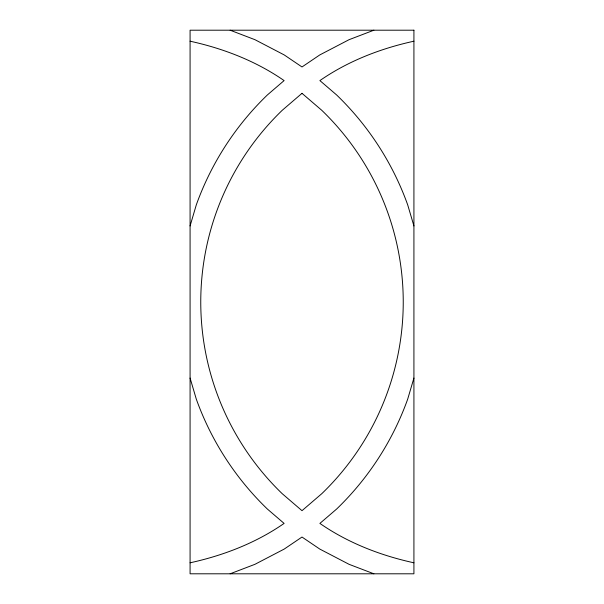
<?xml version="1.0" encoding="UTF-8"?>
<svg xmlns="http://www.w3.org/2000/svg" width="604" height="604" viewBox="0 0 604 604"><rect width="100%" height="100%" fill="white"/><g stroke="black" fill="none" stroke-linecap="round" stroke-linejoin="round"><path stroke-width="0.91" d="M190.079 225.941L196.3 204.877A287.617 287.617 0 0 1 267.413 94.926L284.106 80.589C255.968 61.064 223.435 48.486 190.079 41.2M413.921 378.059L407.7 399.123A287.617 287.617 0 0 1 336.587 509.074L319.894 523.411C348.032 542.936 380.565 555.514 413.921 562.8M373.876 30.2L349.067 39.683L319.788 54.926L302 66.961L284.212 54.926L254.933 39.683L230.124 30.2M230.124 573.8L254.933 564.317L284.212 549.074L302 537.039L319.788 549.074L349.067 564.317L373.876 573.8M413.921 41.2C380.565 48.486 348.032 61.064 319.894 80.589L336.587 94.926A287.617 287.617 0 0 1 407.7 204.877L413.921 225.941M190.079 562.8C223.435 555.514 255.968 542.936 284.106 523.411L267.413 509.074A287.617 287.617 0 0 1 196.3 399.123L190.079 378.059M302 93.326L282.234 110.298A266.266 266.266 0 0 0 282.234 493.702L302 510.674L321.766 493.702A266.266 266.266 0 0 0 321.766 110.298L302 93.326M413.921 30.2L190.079 30.2L190.079 573.8L413.921 573.8L413.921 30.2"/></g></svg>
